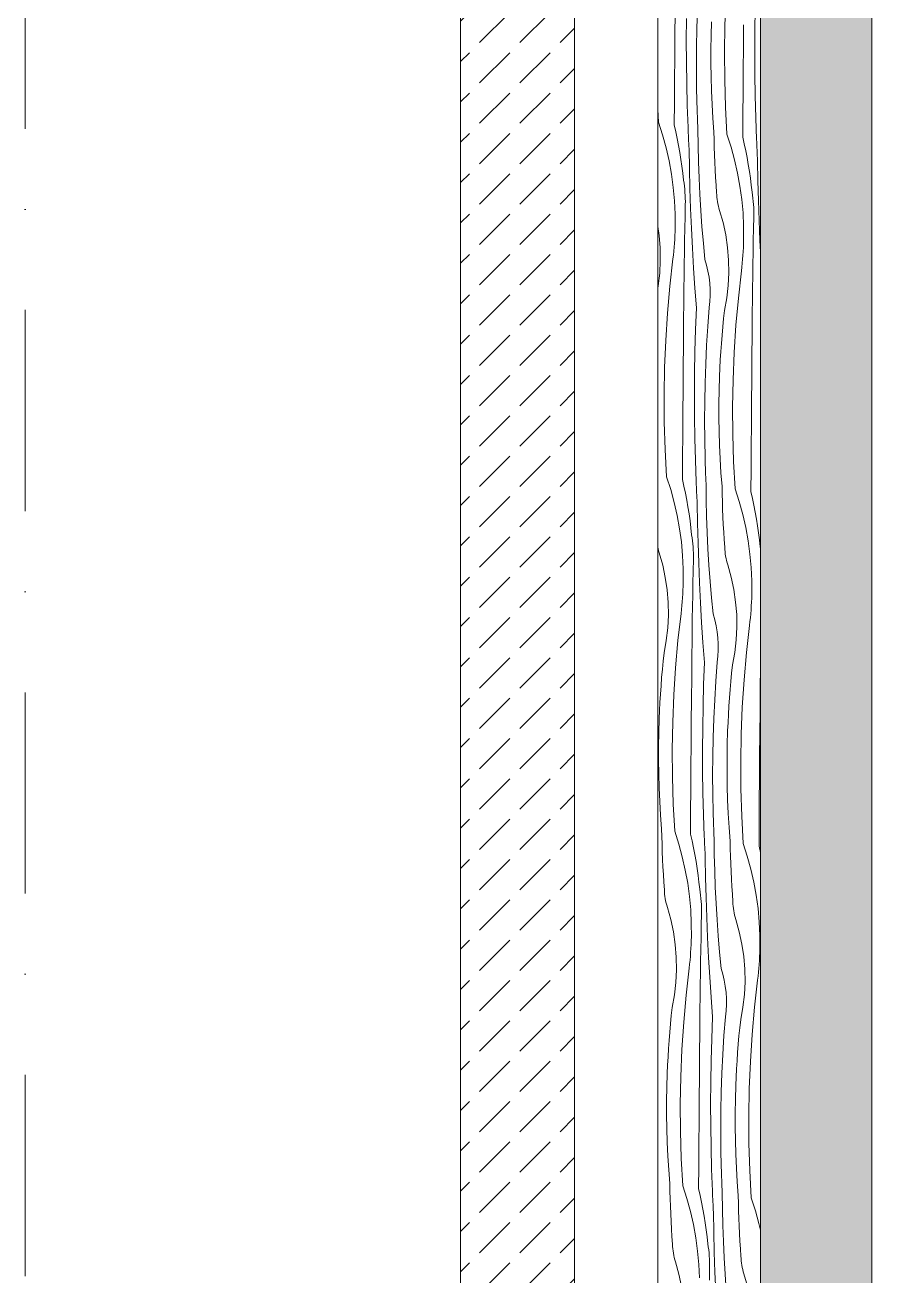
# Model space of a CAD drawing. Header units: millimetres. Extents: x -7826 to 55813, y 465 to 25965.
# Drawn here: x 20025 to 21510, y 12942 to 15135 of the extents above; entities that cross this region are included whole.
import ezdxf

# ---------------------------------------------------------------- set-up
doc = ezdxf.new("R2010")
doc.units = ezdxf.units.MM
doc.linetypes.add('Dot & Dashed', pattern=[670.277762, 352.777767, -176.388884, 0, -141.111112])
doc.layers.add('2D Drafting - General2', color=251, linetype='Continuous', lineweight=15)
doc.layers.add('2D Drafting - General81', color=251, linetype='Continuous', lineweight=20)

# ---------------------------------------------------------------- blocks, each defined once
blk = doc.blocks.new('*X26')
at = {"layer": '2D Drafting - General81', "linetype": 'Continuous'}
for p, q in [((-77563.5, 63387.4), (-77561.6, 63435.2)), ((-77651.2, 63369.9), (-77650.9, 63409.2)), ((-77631.3, 63360.9), (-77631.1, 63399)), ((-77612.6, 63381.8), (-77611.5, 63414.8)), ((-77511, 63377.8), (-77510.4, 63416)), ((-77613.3, 63348.7), (-77612.6, 63381.8)), ((-77588, 63369.2), (-77587.2, 63393.3)), ((-77564.3, 63339.6), (-77563.5, 63387.4)), ((-77531.2, 63348.7), (-77530.9, 63388.1)), ((-77511.2, 63339.7), (-77511, 63377.8)), ((-77651.5, 63330.6), (-77651.2, 63369.9)), ((-77631.1, 63322.7), (-77631.3, 63360.9)), ((-77588.3, 63345), (-77588, 63369.2)), ((-77613.5, 63315.7), (-77613.3, 63348.7)), ((-77588.3, 63320.9), (-77588.3, 63345)), ((-77564, 63291.8), (-77564.3, 63339.6)), ((-77531.5, 63309.4), (-77531.2, 63348.7)), ((-77511.1, 63301.5), (-77511.2, 63339.7)), ((-77651.8, 63291.2), (-77651.5, 63330.6)), ((-77630.6, 63284.5), (-77631.1, 63322.7)), ((-77613.3, 63282.7), (-77613.5, 63315.7)), ((-77588, 63296.7), (-77588.3, 63320.9)), ((-77652.1, 63251.9), (-77651.8, 63291.2)), ((-77587.2, 63272.6), (-77588, 63296.7)), ((-77562.6, 63244), (-77564, 63291.8)), ((-77531.7, 63270), (-77531.5, 63309.4)), ((-77510.5, 63263.4), (-77511.1, 63301.5)), ((-77629.6, 63246.4), (-77630.6, 63284.5)), ((-77612.6, 63249.6), (-77613.3, 63282.7)), ((-77586.2, 63248.5), (-77587.2, 63272.6)), ((-77532, 63230.7), (-77531.7, 63270)), ((-77652.3, 63212.5), (-77652.1, 63251.9)), ((-77628.2, 63208.3), (-77629.6, 63246.4)), ((-77612.4, 63244.1), (-77612.6, 63249.6)), ((-77584.7, 63224.4), (-77586.2, 63248.5)), ((-77509.5, 63225.2), (-77510.5, 63263.4)), ((-77680.1, 63217.4), (-77681.3, 63239.7)), ((-77612.2, 63238.5), (-77612.4, 63244.1)), ((-77612.1, 63233), (-77612.2, 63238.5)), ((-77611.9, 63227.4), (-77612.1, 63233)), ((-77611.6, 63221.9), (-77611.9, 63227.4)), ((-77582.9, 63200.3), (-77584.7, 63224.4)), ((-77560.1, 63196.3), (-77562.6, 63244)), ((-77532.3, 63191.4), (-77532, 63230.7)), ((-77508.1, 63187.1), (-77509.5, 63225.2)), ((-77680.1, 63217.4), (-77672.9, 63195)), ((-77652.3, 63212.5), (-77649.6, 63200.6)), ((-77649.6, 63200.6), (-77647.1, 63188.6)), ((-77628, 63203.6), (-77628.2, 63208.3)), ((-77627.8, 63198.9), (-77628, 63203.6)), ((-77611.4, 63216.3), (-77611.6, 63221.9)), ((-77611.2, 63210.8), (-77611.4, 63216.3)), ((-77610.9, 63205.2), (-77611.2, 63210.8)), ((-77610.6, 63176.6), (-77610.9, 63205.2)), ((-77672.9, 63195), (-77666.7, 63172.4)), ((-77647.1, 63188.6), (-77644.8, 63176.5)), ((-77627.6, 63194.2), (-77627.8, 63198.9)), ((-77627.4, 63189.6), (-77627.6, 63194.2)), ((-77627.2, 63184.9), (-77627.4, 63189.6)), ((-77626.9, 63180.2), (-77627.2, 63184.9)), ((-77626.7, 63175.6), (-77626.9, 63180.2)), ((-77582.6, 63187), (-77582.9, 63200.3)), ((-77582.3, 63173.7), (-77582.6, 63187)), ((-77560.1, 63196.3), (-77552.9, 63173.9)), ((-77532.3, 63191.4), (-77529.6, 63179.4)), ((-77529.6, 63179.4), (-77527, 63167.4)), ((-77507.9, 63182.4), (-77508.1, 63187.1)), ((-77507.7, 63177.8), (-77507.9, 63182.4)), ((-77666.7, 63172.4), (-77661.5, 63149.4)), ((-77644.8, 63176.5), (-77642.7, 63164.4)), ((-77642.7, 63164.4), (-77640.8, 63152.3)), ((-77626.5, 63170.9), (-77626.7, 63175.6)), ((-77625.9, 63136), (-77626.5, 63170.9)), ((-77609.9, 63148.1), (-77610.6, 63176.6)), ((-77581.8, 63160.3), (-77582.3, 63173.7)), ((-77581.3, 63147), (-77581.8, 63160.3)), ((-77552.9, 63173.9), (-77546.6, 63151.2)), ((-77527, 63167.4), (-77524.7, 63155.3)), ((-77507.5, 63173.1), (-77507.7, 63177.8)), ((-77507.3, 63168.4), (-77507.5, 63173.1)), ((-77507.1, 63163.7), (-77507.3, 63168.4)), ((-77506.9, 63159.1), (-77507.1, 63163.7)), ((-77506.6, 63154.4), (-77506.9, 63159.1)), ((-77661.5, 63149.4), (-77657.3, 63126.3)), ((-77640.8, 63152.3), (-77639, 63140.2)), ((-77639, 63140.2), (-77637.5, 63128)), ((-77625, 63101.1), (-77625.9, 63136)), ((-77608.9, 63119.5), (-77609.9, 63148.1)), ((-77580.6, 63133.7), (-77581.3, 63147)), ((-77546.6, 63151.2), (-77541.4, 63128.3)), ((-77524.7, 63155.3), (-77522.6, 63143.2)), ((-77522.6, 63143.2), (-77520.7, 63131.1)), ((-77506.4, 63149.7), (-77506.6, 63154.4)), ((-77505.8, 63114.8), (-77506.4, 63149.7)), ((-77657.3, 63126.3), (-77654.1, 63103)), ((-77637.5, 63128), (-77636.2, 63115.8)), ((-77635.3, 63110.5), (-77636.2, 63115.8)), ((-77607.5, 63091), (-77608.9, 63119.5)), ((-77579.9, 63120.4), (-77580.6, 63133.7)), ((-77579.1, 63107.1), (-77579.9, 63120.4)), ((-77541.4, 63128.3), (-77537.2, 63105.1)), ((-77520.7, 63131.1), (-77519, 63119)), ((-77519, 63119), (-77517.4, 63106.8)), ((-77504.9, 63079.9), (-77505.8, 63114.8)), ((-77654.1, 63103), (-77652, 63079.6)), ((-77634.6, 63105.1), (-77635.3, 63110.5)), ((-77634.1, 63099.8), (-77634.6, 63105.1)), ((-77633.6, 63094.4), (-77634.1, 63099.8)), ((-77633.3, 63089), (-77633.6, 63094.4)), ((-77623.8, 63066.2), (-77625, 63101.1)), ((-77605.8, 63062.4), (-77607.5, 63091)), ((-77578.1, 63093.8), (-77579.1, 63107.1)), ((-77578, 63089.9), (-77578.1, 63093.8)), ((-77537.2, 63105.1), (-77534, 63081.8)), ((-77517.4, 63106.8), (-77516.1, 63094.6)), ((-77515.3, 63089.3), (-77516.1, 63094.6)), ((-77652, 63079.6), (-77650.9, 63056.1)), ((-77633.5, 63052), (-77633.1, 63072.9)), ((-77633.1, 63083.7), (-77633.3, 63089)), ((-77633, 63078.3), (-77633.1, 63083.7)), ((-77633.1, 63072.9), (-77633, 63078.3)), ((-77577.6, 63086), (-77578, 63089.9)), ((-77577.2, 63082), (-77577.6, 63086)), ((-77576.6, 63078.1), (-77577.2, 63082)), ((-77575.9, 63074.3), (-77576.6, 63078.1)), ((-77575, 63070.4), (-77575.9, 63074.3)), ((-77574, 63066.6), (-77575, 63070.4)), ((-77534, 63081.8), (-77531.9, 63058.4)), ((-77514.6, 63084), (-77515.3, 63089.3)), ((-77514, 63078.6), (-77514.6, 63084)), ((-77513.6, 63073.2), (-77514, 63078.6)), ((-77513.2, 63067.9), (-77513.6, 63073.2)), ((-77503.8, 63045), (-77504.9, 63079.9)), ((-77650.9, 63056.1), (-77650.8, 63032.5)), ((-77633.9, 63031.1), (-77633.5, 63052)), ((-77622.4, 63031.3), (-77623.8, 63066.2)), ((-77603.8, 63033.9), (-77605.8, 63062.4)), ((-77572.9, 63062.8), (-77574, 63066.6)), ((-77566.8, 63041.5), (-77572.9, 63062.8)), ((-77531.9, 63058.4), (-77530.8, 63034.9)), ((-77513.5, 63030.8), (-77513, 63051.7)), ((-77513, 63062.5), (-77513.2, 63067.9)), ((-77513, 63057.1), (-77513, 63062.5)), ((-77513, 63051.7), (-77513, 63057.1)), ((-77679.1, 63019), (-77681.3, 63034.5)), ((-77651.3, 63018.8), (-77651, 63025.7)), ((-77651, 63025.7), (-77650.8, 63032.5)), ((-77634.3, 63010.2), (-77633.9, 63031.1)), ((-77620.7, 62996.4), (-77622.4, 63031.3)), ((-77601.4, 63005.4), (-77603.8, 63033.9)), ((-77562.2, 63019.8), (-77566.8, 63041.5)), ((-77530.8, 63034.9), (-77530.8, 63011.4)), ((-77513.9, 63010), (-77513.5, 63030.8)), ((-77502.3, 63010.1), (-77503.8, 63045)), ((-77677.3, 62996.9), (-77679.1, 63019)), ((-77652.6, 62998.2), (-77652.1, 63005.1)), ((-77652.1, 63005.1), (-77651.7, 63012)), ((-77651.7, 63012), (-77651.3, 63018.8)), ((-77634.7, 62989.3), (-77634.3, 63010.2)), ((-77598.7, 62977), (-77601.4, 63005.4)), ((-77559, 62997.8), (-77562.2, 63019.8)), ((-77531.2, 62997.6), (-77531, 63004.5)), ((-77531, 63004.5), (-77530.8, 63011.4)), ((-77514.2, 62989.1), (-77513.9, 63010)), ((-77501.3, 62990.1), (-77502.3, 63010.1)), ((-77676.9, 62974.7), (-77677.3, 62996.9)), ((-77654.8, 62977.7), (-77654, 62984.6)), ((-77654, 62984.6), (-77653.3, 62991.4)), ((-77653.3, 62991.4), (-77652.6, 62998.2)), ((-77635, 62968.5), (-77634.7, 62989.3)), ((-77618.6, 62961.6), (-77620.7, 62996.4)), ((-77557.2, 62975.7), (-77559, 62997.8)), ((-77532.6, 62977.1), (-77532, 62983.9)), ((-77532, 62983.9), (-77531.6, 62990.8)), ((-77531.6, 62990.8), (-77531.2, 62997.6)), ((-77514.6, 62968.2), (-77514.2, 62989.1)), ((-77678, 62952.6), (-77676.9, 62974.7)), ((-77660.1, 62930.2), (-77654.8, 62977.7)), ((-77635.2, 62947.6), (-77635, 62968.5)), ((-77616.3, 62926.7), (-77618.6, 62961.6)), ((-77595.7, 62966.7), (-77598.7, 62977)), ((-77593.3, 62956.3), (-77595.7, 62966.7)), ((-77556.9, 62953.5), (-77557.2, 62975.7)), ((-77534.7, 62956.6), (-77533.9, 62963.4)), ((-77533.9, 62963.4), (-77533.2, 62970.2)), ((-77533.2, 62970.2), (-77532.6, 62977.1)), ((-77514.9, 62947.3), (-77514.6, 62968.2)), ((-77680.6, 62930.5), (-77678, 62952.6)), ((-77635.5, 62926.7), (-77635.2, 62947.6)), ((-77591.4, 62945.7), (-77593.3, 62956.3)), ((-77590.2, 62935.1), (-77591.4, 62945.7)), ((-77558, 62931.4), (-77556.9, 62953.5)), ((-77540, 62909.1), (-77534.7, 62956.6)), ((-77515.2, 62926.4), (-77514.9, 62947.3)), ((-77681.3, 62926.3), (-77680.6, 62930.5)), ((-77664.3, 62882.6), (-77660.1, 62930.2)), ((-77635.7, 62905.8), (-77635.5, 62926.7)), ((-77613.7, 62891.9), (-77616.3, 62926.7)), ((-77589.5, 62924.3), (-77590.2, 62935.1)), ((-77589.5, 62913.6), (-77589.5, 62924.3)), ((-77560.5, 62909.4), (-77558, 62931.4)), ((-77515.4, 62905.5), (-77515.2, 62926.4)), ((-77636, 62866.4), (-77635.7, 62905.8)), ((-77591.2, 62892.3), (-77590.1, 62902.9)), ((-77590.1, 62902.9), (-77589.5, 62913.6)), ((-77564.5, 62887.5), (-77560.5, 62909.4)), ((-77544.3, 62861.4), (-77540, 62909.1)), ((-77515.6, 62884.6), (-77515.4, 62905.5)), ((-77667.4, 62834.9), (-77664.3, 62882.6)), ((-77615.2, 62853.8), (-77613.7, 62891.9)), ((-77593.7, 62859.3), (-77591.2, 62892.3)), ((-77567.4, 62858.7), (-77566, 62873.1)), ((-77566, 62873.1), (-77564.5, 62887.5)), ((-77516, 62845.3), (-77515.6, 62884.6)), ((-77636.4, 62827.1), (-77636, 62866.4)), ((-77616.2, 62815.7), (-77615.2, 62853.8)), ((-77595.7, 62826.3), (-77593.7, 62859.3)), ((-77568.6, 62844.2), (-77567.4, 62858.7)), ((-77547.3, 62813.7), (-77544.3, 62861.4)), ((-77669.4, 62787.1), (-77667.4, 62834.9)), ((-77570.8, 62815.3), (-77569.8, 62829.7)), ((-77569.8, 62829.7), (-77568.6, 62844.2)), ((-77516.3, 62805.9), (-77516, 62845.3)), ((-77636.7, 62787.7), (-77636.4, 62827.1)), ((-77616.9, 62777.5), (-77616.2, 62815.7)), ((-77597.3, 62793.3), (-77595.7, 62826.3)), ((-77571.7, 62800.8), (-77570.8, 62815.3)), ((-77549.3, 62765.9), (-77547.3, 62813.7)), ((-77516.6, 62766.6), (-77516.3, 62805.9)), ((-77670.2, 62739.3), (-77669.4, 62787.1)), ((-77637, 62748.4), (-77636.7, 62787.7)), ((-77598.4, 62760.3), (-77597.3, 62793.3)), ((-77573, 62771.8), (-77572.4, 62786.3)), ((-77572.4, 62786.3), (-77571.7, 62800.8)), ((-77617.1, 62739.3), (-77616.9, 62777.5)), ((-77573.7, 62747.7), (-77573, 62771.8)), ((-77550.1, 62718.1), (-77549.3, 62765.9)), ((-77517, 62727.2), (-77516.6, 62766.6)), ((-77637.3, 62709.1), (-77637, 62748.4)), ((-77599.1, 62727.2), (-77598.4, 62760.3)), ((-77574.1, 62723.5), (-77573.7, 62747.7)), ((-77669.9, 62691.5), (-77670.2, 62739.3)), ((-77616.9, 62701.2), (-77617.1, 62739.3)), ((-77599.3, 62694.2), (-77599.1, 62727.2)), ((-77574.1, 62699.4), (-77574.1, 62723.5)), ((-77549.8, 62670.3), (-77550.1, 62718.1)), ((-77517.3, 62687.9), (-77517, 62727.2)), ((-77637.6, 62669.7), (-77637.3, 62709.1)), ((-77616.3, 62663), (-77616.9, 62701.2)), ((-77573.8, 62675.2), (-77574.1, 62699.4)), ((-77668.5, 62643.7), (-77669.9, 62691.5)), ((-77599, 62661.1), (-77599.3, 62694.2)), ((-77573, 62651.1), (-77573.8, 62675.2)), ((-77517.5, 62648.5), (-77517.3, 62687.9)), ((-77637.9, 62630.4), (-77637.6, 62669.7)), ((-77615.4, 62624.9), (-77616.3, 62663)), ((-77598.4, 62628.1), (-77599, 62661.1)), ((-77548.4, 62622.5), (-77549.8, 62670.3)), ((-77665.9, 62595.9), (-77668.5, 62643.7)), ((-77638.1, 62591), (-77637.9, 62630.4)), ((-77572, 62627), (-77573, 62651.1)), ((-77517.8, 62609.2), (-77517.5, 62648.5)), ((-77614, 62586.8), (-77615.4, 62624.9)), ((-77598.2, 62622.6), (-77598.4, 62628.1)), ((-77598, 62617), (-77598.2, 62622.6)), ((-77597.8, 62611.5), (-77598, 62617)), ((-77597.6, 62605.9), (-77597.8, 62611.5)), ((-77570.5, 62602.9), (-77572, 62627)), ((-77545.9, 62574.7), (-77548.4, 62622.5)), ((-77518.1, 62569.8), (-77517.8, 62609.2)), ((-77665.9, 62595.9), (-77658.7, 62573.5)), ((-77638.1, 62591), (-77635.4, 62579.1)), ((-77613.8, 62582.1), (-77614, 62586.8)), ((-77597.4, 62600.4), (-77597.6, 62605.9)), ((-77597.2, 62594.8), (-77597.4, 62600.4)), ((-77597, 62589.3), (-77597.2, 62594.8)), ((-77596.7, 62583.7), (-77597, 62589.3)), ((-77568.7, 62578.8), (-77570.5, 62602.9)), ((-77658.7, 62573.5), (-77652.5, 62550.9)), ((-77635.4, 62579.1), (-77632.9, 62567)), ((-77632.9, 62567), (-77630.6, 62555)), ((-77613.6, 62577.4), (-77613.8, 62582.1)), ((-77613.4, 62572.7), (-77613.6, 62577.4)), ((-77613.2, 62568.1), (-77613.4, 62572.7)), ((-77612.9, 62563.4), (-77613.2, 62568.1)), ((-77596.4, 62555.1), (-77596.7, 62583.7)), ((-77568.4, 62565.5), (-77568.7, 62578.8)), ((-77568.1, 62552.1), (-77568.4, 62565.5)), ((-77545.9, 62574.7), (-77538.6, 62552.4)), ((-77518.1, 62569.8), (-77515.4, 62557.9)), ((-77652.5, 62550.9), (-77647.3, 62527.9)), ((-77630.6, 62555), (-77628.5, 62542.9)), ((-77628.5, 62542.9), (-77626.5, 62530.8)), ((-77612.7, 62558.7), (-77612.9, 62563.4)), ((-77612.5, 62554), (-77612.7, 62558.7)), ((-77612.2, 62549.4), (-77612.5, 62554)), ((-77611.7, 62514.5), (-77612.2, 62549.4)), ((-77595.7, 62526.6), (-77596.4, 62555.1)), ((-77567.6, 62538.8), (-77568.1, 62552.1)), ((-77538.6, 62552.4), (-77532.4, 62529.7)), ((-77515.4, 62557.9), (-77512.8, 62545.9)), ((-77512.8, 62545.9), (-77510.5, 62533.8)), ((-77647.3, 62527.9), (-77643.1, 62504.8)), ((-77626.5, 62530.8), (-77624.8, 62518.6)), ((-77594.7, 62498), (-77595.7, 62526.6)), ((-77567.1, 62525.5), (-77567.6, 62538.8)), ((-77566.4, 62512.2), (-77567.1, 62525.5)), ((-77532.4, 62529.7), (-77527.2, 62506.8)), ((-77510.5, 62533.8), (-77508.4, 62521.7)), ((-77508.4, 62521.7), (-77506.5, 62509.6)), ((-77643.1, 62504.8), (-77639.9, 62481.5)), ((-77624.8, 62518.6), (-77623.3, 62506.5)), ((-77623.3, 62506.5), (-77622, 62494.3)), ((-77610.8, 62479.6), (-77611.7, 62514.5)), ((-77565.7, 62498.9), (-77566.4, 62512.2)), ((-77564.8, 62485.6), (-77565.7, 62498.9)), ((-77527.2, 62506.8), (-77523, 62483.6)), ((-77506.5, 62509.6), (-77504.7, 62497.5)), ((-77639.9, 62481.5), (-77637.8, 62458.1)), ((-77621.1, 62489), (-77622, 62494.3)), ((-77620.4, 62483.6), (-77621.1, 62489)), ((-77619.9, 62478.3), (-77620.4, 62483.6)), ((-77619.4, 62472.9), (-77619.9, 62478.3)), ((-77609.6, 62444.7), (-77610.8, 62479.6)), ((-77593.3, 62469.5), (-77594.7, 62498)), ((-77563.9, 62472.3), (-77564.8, 62485.6)), ((-77523, 62483.6), (-77519.8, 62460.3)), ((-77504.7, 62497.5), (-77503.2, 62485.3)), ((-77503.2, 62485.3), (-77501.9, 62473.1)), ((-77680.9, 62470.1), (-77681.3, 62472.1)), ((-77679.9, 62466.2), (-77680.9, 62470.1)), ((-77678.7, 62462.5), (-77679.9, 62466.2)), ((-77672.7, 62441.1), (-77678.7, 62462.5)), ((-77637.8, 62458.1), (-77636.7, 62434.6)), ((-77619.1, 62467.5), (-77619.4, 62472.9)), ((-77618.9, 62462.2), (-77619.1, 62467.5)), ((-77618.8, 62456.8), (-77618.9, 62462.2)), ((-77618.9, 62451.4), (-77618.8, 62456.8)), ((-77591.6, 62440.9), (-77593.3, 62469.5)), ((-77563.7, 62468.4), (-77563.9, 62472.3)), ((-77563.4, 62464.5), (-77563.7, 62468.4)), ((-77563, 62460.5), (-77563.4, 62464.5)), ((-77562.4, 62456.6), (-77563, 62460.5)), ((-77561.7, 62452.7), (-77562.4, 62456.6)), ((-77519.8, 62460.3), (-77517.7, 62436.9)), ((-77501.3, 62469.5), (-77501.9, 62473.1)), ((-77668.1, 62419.4), (-77672.7, 62441.1)), ((-77636.7, 62434.6), (-77636.6, 62411)), ((-77619.3, 62430.5), (-77618.9, 62451.4)), ((-77608.2, 62409.8), (-77609.6, 62444.7)), ((-77589.6, 62412.4), (-77591.6, 62440.9)), ((-77560.8, 62448.9), (-77561.7, 62452.7)), ((-77559.8, 62445.1), (-77560.8, 62448.9)), ((-77558.7, 62441.3), (-77559.8, 62445.1)), ((-77552.6, 62419.9), (-77558.7, 62441.3)), ((-77517.7, 62436.9), (-77516.6, 62413.4)), ((-77664.8, 62397.5), (-77668.1, 62419.4)), ((-77636.8, 62404.2), (-77636.6, 62411)), ((-77619.7, 62409.6), (-77619.3, 62430.5)), ((-77587.2, 62383.9), (-77589.6, 62412.4)), ((-77548, 62398.3), (-77552.6, 62419.9)), ((-77516.6, 62413.4), (-77516.6, 62389.9)), ((-77663.1, 62375.4), (-77664.8, 62397.5)), ((-77637.9, 62383.6), (-77637.4, 62390.4)), ((-77637.4, 62390.4), (-77637.1, 62397.3)), ((-77637.1, 62397.3), (-77636.8, 62404.2)), ((-77620.1, 62388.7), (-77619.7, 62409.6)), ((-77606.4, 62374.9), (-77608.2, 62409.8)), ((-77544.8, 62376.3), (-77548, 62398.3)), ((-77516.7, 62383), (-77516.6, 62389.9)), ((-77662.7, 62353.2), (-77663.1, 62375.4)), ((-77639.8, 62363.1), (-77639.1, 62369.9)), ((-77639.1, 62369.9), (-77638.4, 62376.7)), ((-77638.4, 62376.7), (-77637.9, 62383.6)), ((-77620.8, 62346.9), (-77620.4, 62367.8)), ((-77620.4, 62367.8), (-77620.1, 62388.7)), ((-77604.4, 62340.1), (-77606.4, 62374.9)), ((-77584.5, 62355.5), (-77587.2, 62383.9)), ((-77543, 62354.2), (-77544.8, 62376.3)), ((-77517.8, 62362.4), (-77517.4, 62369.3)), ((-77517.4, 62369.3), (-77517, 62376.1)), ((-77517, 62376.1), (-77516.7, 62383)), ((-77663.8, 62331), (-77662.7, 62353.2)), ((-77645.9, 62308.7), (-77640.6, 62356.2)), ((-77640.6, 62356.2), (-77639.8, 62363.1)), ((-77621, 62326), (-77620.8, 62346.9)), ((-77581.5, 62345.2), (-77584.5, 62355.5)), ((-77579, 62334.8), (-77581.5, 62345.2)), ((-77542.6, 62332), (-77543, 62354.2)), ((-77519.7, 62341.9), (-77519, 62348.7)), ((-77519, 62348.7), (-77518.4, 62355.6)), ((-77518.4, 62355.6), (-77517.8, 62362.4)), ((-77666.4, 62309), (-77663.8, 62331)), ((-77621.3, 62305.2), (-77621, 62326)), ((-77602.1, 62305.2), (-77604.4, 62340.1)), ((-77577.2, 62324.2), (-77579, 62334.8)), ((-77575.9, 62313.5), (-77577.2, 62324.2)), ((-77543.7, 62309.9), (-77542.6, 62332)), ((-77525.8, 62287.5), (-77520.5, 62335.1)), ((-77520.5, 62335.1), (-77519.7, 62341.9)), ((-77670.3, 62287.2), (-77666.4, 62309)), ((-77650.1, 62261.1), (-77645.9, 62308.7)), ((-77621.5, 62284.3), (-77621.3, 62305.2)), ((-77599.5, 62270.4), (-77602.1, 62305.2)), ((-77575.3, 62302.8), (-77575.9, 62313.5)), ((-77575.3, 62292.1), (-77575.3, 62302.8)), ((-77546.3, 62287.8), (-77543.7, 62309.9)), ((-77671.8, 62272.8), (-77670.3, 62287.2)), ((-77621.8, 62244.9), (-77621.5, 62284.3)), ((-77577, 62270.7), (-77575.8, 62281.4)), ((-77575.8, 62281.4), (-77575.3, 62292.1)), ((-77550.2, 62266), (-77546.3, 62287.8)), ((-77530, 62239.9), (-77525.8, 62287.5)), ((-77674.5, 62243.9), (-77673.2, 62258.3)), ((-77673.2, 62258.3), (-77671.8, 62272.8)), ((-77653.2, 62213.4), (-77650.1, 62261.1)), ((-77601, 62232.3), (-77599.5, 62270.4)), ((-77579.5, 62237.8), (-77577, 62270.7)), ((-77551.8, 62251.6), (-77550.2, 62266)), ((-77501.8, 62223.7), (-77501.4, 62263.1)), ((-77501.4, 62263.1), (-77501.3, 62271.4)), ((-77675.6, 62229.4), (-77674.5, 62243.9)), ((-77622.2, 62205.6), (-77621.8, 62244.9)), ((-77581.5, 62204.8), (-77579.5, 62237.8)), ((-77554.4, 62222.7), (-77553.2, 62237.1)), ((-77553.2, 62237.1), (-77551.8, 62251.6)), ((-77533.1, 62192.2), (-77530, 62239.9)), ((-77677.5, 62200.4), (-77676.6, 62214.9)), ((-77676.6, 62214.9), (-77675.6, 62229.4)), ((-77602, 62194.1), (-77601, 62232.3)), ((-77555.6, 62208.2), (-77554.4, 62222.7)), ((-77502.1, 62184.4), (-77501.8, 62223.7)), ((-77678.3, 62186), (-77677.5, 62200.4)), ((-77655.2, 62165.6), (-77653.2, 62213.4)), ((-77622.5, 62166.2), (-77622.2, 62205.6)), ((-77602.6, 62156), (-77602, 62194.1)), ((-77583.1, 62171.8), (-77581.5, 62204.8)), ((-77557.5, 62179.3), (-77556.6, 62193.8)), ((-77556.6, 62193.8), (-77555.6, 62208.2)), ((-77535.1, 62144.4), (-77533.1, 62192.2)), ((-77679.6, 62147.3), (-77678.9, 62171.5)), ((-77678.9, 62171.5), (-77678.3, 62186)), ((-77584.2, 62138.8), (-77583.1, 62171.8)), ((-77558.2, 62164.8), (-77557.5, 62179.3)), ((-77502.4, 62145.1), (-77502.1, 62184.4)), ((-77656, 62117.8), (-77655.2, 62165.6)), ((-77622.8, 62126.9), (-77622.5, 62166.2)), ((-77602.9, 62117.8), (-77602.6, 62156)), ((-77559.5, 62126.2), (-77558.8, 62150.3)), ((-77558.8, 62150.3), (-77558.2, 62164.8)), ((-77680, 62123.2), (-77679.6, 62147.3)), ((-77623.1, 62087.5), (-77622.8, 62126.9)), ((-77584.8, 62105.7), (-77584.2, 62138.8)), ((-77559.9, 62102), (-77559.5, 62126.2)), ((-77535.9, 62096.6), (-77535.1, 62144.4)), ((-77502.7, 62105.7), (-77502.4, 62145.1)), ((-77680, 62099), (-77680, 62123.2)), ((-77655.7, 62070), (-77656, 62117.8)), ((-77602.7, 62079.7), (-77602.9, 62117.8)), ((-77585.1, 62072.7), (-77584.8, 62105.7)), ((-77503, 62066.4), (-77502.7, 62105.7)), ((-77679.6, 62074.9), (-77680, 62099)), ((-77623.4, 62048.2), (-77623.1, 62087.5)), ((-77559.9, 62077.9), (-77559.9, 62102)), ((-77535.6, 62048.8), (-77535.9, 62096.6)), ((-77678.9, 62050.7), (-77679.6, 62074.9)), ((-77654.3, 62022.2), (-77655.7, 62070)), ((-77602.1, 62041.5), (-77602.7, 62079.7)), ((-77584.8, 62039.6), (-77585.1, 62072.7)), ((-77559.5, 62053.7), (-77559.9, 62077.9)), ((-77503.3, 62027), (-77503, 62066.4)), ((-77677.8, 62026.6), (-77678.9, 62050.7)), ((-77623.7, 62008.9), (-77623.4, 62048.2)), ((-77601.2, 62003.4), (-77602.1, 62041.5)), ((-77584.1, 62006.6), (-77584.8, 62039.6)), ((-77558.8, 62029.6), (-77559.5, 62053.7)), ((-77534.2, 62001), (-77535.6, 62048.8)), ((-77676.4, 62002.5), (-77677.8, 62026.6)), ((-77651.7, 61974.4), (-77654.3, 62022.2)), ((-77557.7, 62005.4), (-77558.8, 62029.6)), ((-77503.6, 61987.7), (-77503.3, 62027)), ((-77674.5, 61978.4), (-77676.4, 62002.5)), ((-77623.9, 61969.5), (-77623.7, 62008.9)), ((-77599.8, 61965.3), (-77601.2, 62003.4)), ((-77584, 62001), (-77584.1, 62006.6)), ((-77583.8, 61995.5), (-77584, 62001)), ((-77583.6, 61989.9), (-77583.8, 61995.5)), ((-77556.3, 61981.3), (-77557.7, 62005.4)), ((-77531.7, 61953.2), (-77534.2, 62001)), ((-77674.3, 61965.1), (-77674.5, 61978.4)), ((-77651.7, 61974.4), (-77644.5, 61952)), ((-77583.4, 61984.4), (-77583.6, 61989.9)), ((-77583.2, 61978.8), (-77583.4, 61984.4)), ((-77583, 61973.3), (-77583.2, 61978.8)), ((-77582.8, 61967.8), (-77583, 61973.3)), ((-77554.5, 61957.3), (-77556.3, 61981.3)), ((-77503.8, 61948.3), (-77503.6, 61987.7)), ((-77673.9, 61951.8), (-77674.3, 61965.1)), ((-77673.5, 61938.5), (-77673.9, 61951.8)), ((-77644.5, 61952), (-77638.3, 61929.3)), ((-77623.9, 61969.5), (-77621.2, 61957.5)), ((-77621.2, 61957.5), (-77618.7, 61945.5)), ((-77599.6, 61960.6), (-77599.8, 61965.3)), ((-77599.4, 61955.9), (-77599.6, 61960.6)), ((-77599.2, 61951.2), (-77599.4, 61955.9)), ((-77598.9, 61946.6), (-77599.2, 61951.2)), ((-77582.5, 61962.2), (-77582.8, 61967.8)), ((-77582.2, 61933.6), (-77582.5, 61962.2)), ((-77554.2, 61943.9), (-77554.5, 61957.3)), ((-77531.7, 61953.2), (-77524.4, 61930.9)), ((-77672.9, 61925.2), (-77673.5, 61938.5)), ((-77638.3, 61929.3), (-77633.1, 61906.4)), ((-77618.7, 61945.5), (-77616.4, 61933.5)), ((-77616.4, 61933.5), (-77614.3, 61921.4)), ((-77598.7, 61941.9), (-77598.9, 61946.6)), ((-77598.5, 61937.2), (-77598.7, 61941.9)), ((-77598.3, 61932.5), (-77598.5, 61937.2)), ((-77598, 61927.9), (-77598.3, 61932.5)), ((-77581.5, 61905.1), (-77582.2, 61933.6)), ((-77553.9, 61930.6), (-77554.2, 61943.9)), ((-77553.4, 61917.3), (-77553.9, 61930.6)), ((-77524.4, 61930.9), (-77518.2, 61908.2)), ((-77503.8, 61948.3), (-77501.3, 61937.2)), ((-77672.3, 61911.9), (-77672.9, 61925.2)), ((-77671.5, 61898.6), (-77672.3, 61911.9)), ((-77614.3, 61921.4), (-77612.3, 61909.3)), ((-77612.3, 61909.3), (-77610.6, 61897.1)), ((-77597.4, 61893), (-77598, 61927.9)), ((-77552.8, 61904), (-77553.4, 61917.3)), ((-77518.2, 61908.2), (-77513, 61885.2)), ((-77670.7, 61885.3), (-77671.5, 61898.6)), ((-77669.8, 61872), (-77670.7, 61885.3)), ((-77633.1, 61906.4), (-77628.9, 61883.3)), ((-77610.6, 61897.1), (-77609.1, 61885)), ((-77609.1, 61885), (-77607.7, 61872.8)), ((-77596.6, 61858.1), (-77597.4, 61893)), ((-77580.5, 61876.5), (-77581.5, 61905.1)), ((-77552.2, 61890.7), (-77552.8, 61904)), ((-77551.5, 61877.4), (-77552.2, 61890.7)), ((-77513, 61885.2), (-77508.8, 61862.1)), ((-77669.6, 61868.1), (-77669.8, 61872)), ((-77669.3, 61864.1), (-77669.6, 61868.1)), ((-77668.8, 61860.2), (-77669.3, 61864.1)), ((-77628.9, 61883.3), (-77625.7, 61860)), ((-77606.9, 61867.4), (-77607.7, 61872.8)), ((-77606.2, 61862.1), (-77606.9, 61867.4)), ((-77579.1, 61847.9), (-77580.5, 61876.5)), ((-77550.6, 61864.1), (-77551.5, 61877.4)), ((-77549.7, 61850.8), (-77550.6, 61864.1)), ((-77668.2, 61856.3), (-77668.8, 61860.2)), ((-77667.5, 61852.4), (-77668.2, 61856.3)), ((-77666.7, 61848.6), (-77667.5, 61852.4)), ((-77665.7, 61844.7), (-77666.7, 61848.6)), ((-77664.5, 61841), (-77665.7, 61844.7)), ((-77658.5, 61819.6), (-77664.5, 61841)), ((-77625.7, 61860), (-77623.6, 61836.5)), ((-77605.6, 61856.8), (-77606.2, 61862.1)), ((-77605.2, 61851.4), (-77605.6, 61856.8)), ((-77604.9, 61846), (-77605.2, 61851.4)), ((-77604.7, 61840.6), (-77604.9, 61846)), ((-77595.4, 61823.2), (-77596.6, 61858.1)), ((-77577.4, 61819.4), (-77579.1, 61847.9)), ((-77549.5, 61846.9), (-77549.7, 61850.8)), ((-77549.2, 61842.9), (-77549.5, 61846.9)), ((-77548.8, 61839), (-77549.2, 61842.9)), ((-77508.8, 61862.1), (-77505.6, 61838.8)), ((-77653.8, 61797.9), (-77658.5, 61819.6)), ((-77623.6, 61836.5), (-77622.5, 61813)), ((-77605.1, 61809), (-77604.7, 61829.9)), ((-77604.6, 61835.3), (-77604.7, 61840.6)), ((-77604.7, 61829.9), (-77604.6, 61835.3)), ((-77594, 61788.3), (-77595.4, 61823.2)), ((-77575.4, 61790.9), (-77577.4, 61819.4)), ((-77548.2, 61835.1), (-77548.8, 61839)), ((-77547.4, 61831.2), (-77548.2, 61835.1)), ((-77546.6, 61827.4), (-77547.4, 61831.2)), ((-77545.6, 61823.6), (-77546.6, 61827.4)), ((-77544.5, 61819.8), (-77545.6, 61823.6)), ((-77538.4, 61798.4), (-77544.5, 61819.8)), ((-77505.6, 61838.8), (-77503.5, 61815.4)), ((-77650.6, 61776), (-77653.8, 61797.9)), ((-77622.5, 61813), (-77622.4, 61789.5)), ((-77605.5, 61788.1), (-77605.1, 61809)), ((-77533.8, 61776.7), (-77538.4, 61798.4)), ((-77503.5, 61815.4), (-77502.4, 61791.9)), ((-77648.8, 61753.9), (-77650.6, 61776)), ((-77623.2, 61768.9), (-77622.9, 61775.8)), ((-77622.9, 61775.8), (-77622.6, 61782.7)), ((-77622.6, 61782.7), (-77622.4, 61789.5)), ((-77605.9, 61767.2), (-77605.5, 61788.1)), ((-77592.2, 61753.4), (-77594, 61788.3)), ((-77573, 61762.4), (-77575.4, 61790.9)), ((-77530.6, 61754.8), (-77533.8, 61776.7)), ((-77502.4, 61791.9), (-77502.4, 61768.4)), ((-77648.5, 61731.7), (-77648.8, 61753.9)), ((-77624.8, 61748.4), (-77624.2, 61755.2)), ((-77624.2, 61755.2), (-77623.7, 61762.1)), ((-77623.7, 61762.1), (-77623.2, 61768.9)), ((-77606.2, 61746.3), (-77605.9, 61767.2)), ((-77590.2, 61718.6), (-77592.2, 61753.4)), ((-77570.3, 61734), (-77573, 61762.4)), ((-77528.8, 61732.7), (-77530.6, 61754.8)), ((-77503.2, 61747.8), (-77502.8, 61754.6)), ((-77502.8, 61754.6), (-77502.5, 61761.5)), ((-77502.5, 61761.5), (-77502.4, 61768.4)), ((-77649.6, 61709.5), (-77648.5, 61731.7)), ((-77631.7, 61687.2), (-77626.4, 61734.7)), ((-77626.4, 61734.7), (-77625.6, 61741.5)), ((-77625.6, 61741.5), (-77624.8, 61748.4)), ((-77606.5, 61725.4), (-77606.2, 61746.3)), ((-77567.3, 61723.7), (-77570.3, 61734)), ((-77528.4, 61710.5), (-77528.8, 61732.7)), ((-77504.8, 61727.2), (-77504.1, 61734.1)), ((-77504.1, 61734.1), (-77503.6, 61740.9)), ((-77503.6, 61740.9), (-77503.2, 61747.8)), ((-77652.1, 61687.5), (-77649.6, 61709.5)), ((-77606.8, 61704.5), (-77606.5, 61725.4)), ((-77587.9, 61683.7), (-77590.2, 61718.6)), ((-77564.8, 61713.2), (-77567.3, 61723.7)), ((-77563, 61702.7), (-77564.8, 61713.2)), ((-77529.5, 61688.4), (-77528.4, 61710.5)), ((-77511.6, 61666), (-77506.3, 61713.6)), ((-77506.3, 61713.6), (-77505.5, 61720.4)), ((-77505.5, 61720.4), (-77504.8, 61727.2)), ((-77681.2, 61702.5), (-77681.3, 61705.5)), ((-77681.3, 61687.9), (-77681.1, 61691.8)), ((-77681.1, 61691.8), (-77681.2, 61702.5)), ((-77656.1, 61665.7), (-77652.1, 61687.5)), ((-77635.9, 61639.6), (-77631.7, 61687.2)), ((-77607.1, 61683.6), (-77606.8, 61704.5)), ((-77561.7, 61692), (-77563, 61702.7)), ((-77561.1, 61681.3), (-77561.7, 61692)), ((-77532.1, 61666.3), (-77529.5, 61688.4)), ((-77657.6, 61651.3), (-77656.1, 61665.7)), ((-77607.3, 61662.8), (-77607.1, 61683.6)), ((-77585.3, 61648.9), (-77587.9, 61683.7)), ((-77561.6, 61659.9), (-77561.1, 61670.6)), ((-77561.1, 61670.6), (-77561.1, 61681.3)), ((-77536, 61644.5), (-77532.1, 61666.3)), ((-77515.8, 61618.4), (-77511.6, 61666)), ((-77659, 61636.8), (-77657.6, 61651.3)), ((-77607.6, 61623.4), (-77607.3, 61662.8)), ((-77586.8, 61610.8), (-77585.3, 61648.9)), ((-77565.3, 61616.3), (-77562.8, 61649.2)), ((-77562.8, 61649.2), (-77561.6, 61659.9)), ((-77537.6, 61630.1), (-77536, 61644.5)), ((-77661.4, 61607.9), (-77660.3, 61622.4)), ((-77660.3, 61622.4), (-77659, 61636.8)), ((-77639, 61591.9), (-77635.9, 61639.6)), ((-77608, 61584.1), (-77607.6, 61623.4)), ((-77539, 61615.6), (-77537.6, 61630.1)), ((-77662.4, 61593.4), (-77661.4, 61607.9)), ((-77587.8, 61572.6), (-77586.8, 61610.8)), ((-77567.3, 61583.3), (-77565.3, 61616.3)), ((-77541.4, 61586.7), (-77540.2, 61601.2)), ((-77540.2, 61601.2), (-77539, 61615.6)), ((-77518.9, 61570.7), (-77515.8, 61618.4)), ((-77664.1, 61564.4), (-77663.3, 61578.9)), ((-77663.3, 61578.9), (-77662.4, 61593.4)), ((-77640.9, 61544.1), (-77639, 61591.9)), ((-77608.3, 61544.7), (-77608, 61584.1)), ((-77568.9, 61550.3), (-77567.3, 61583.3)), ((-77542.4, 61572.2), (-77541.4, 61586.7)), ((-77664.7, 61549.9), (-77664.1, 61564.4)), ((-77588.4, 61534.5), (-77587.8, 61572.6)), ((-77544, 61543.3), (-77543.2, 61557.8)), ((-77543.2, 61557.8), (-77542.4, 61572.2)), ((-77520.9, 61522.9), (-77518.9, 61570.7)), ((-77665.4, 61525.8), (-77664.7, 61549.9)), ((-77641.8, 61496.3), (-77640.9, 61544.1)), ((-77608.6, 61505.4), (-77608.3, 61544.7)), ((-77588.7, 61496.3), (-77588.4, 61534.5)), ((-77570, 61517.3), (-77568.9, 61550.3)), ((-77544.6, 61528.8), (-77544, 61543.3)), ((-77665.8, 61501.7), (-77665.4, 61525.8)), ((-77570.6, 61484.2), (-77570, 61517.3)), ((-77545.3, 61504.6), (-77544.6, 61528.8)), ((-77521.7, 61475.1), (-77520.9, 61522.9)), ((-77665.8, 61477.5), (-77665.8, 61501.7)), ((-77641.5, 61448.4), (-77641.8, 61496.3)), ((-77608.9, 61466), (-77608.6, 61505.4)), ((-77588.5, 61458.2), (-77588.7, 61496.3)), ((-77545.7, 61480.5), (-77545.3, 61504.6)), ((-77665.4, 61453.4), (-77665.8, 61477.5)), ((-77570.9, 61451.2), (-77570.6, 61484.2)), ((-77545.7, 61456.3), (-77545.7, 61480.5)), ((-77521.4, 61427.3), (-77521.7, 61475.1)), ((-77664.7, 61429.2), (-77665.4, 61453.4)), ((-77640.1, 61400.7), (-77641.5, 61448.4)), ((-77609.2, 61426.7), (-77608.9, 61466)), ((-77587.9, 61420), (-77588.5, 61458.2)), ((-77570.6, 61418.1), (-77570.9, 61451.2)), ((-77545.3, 61432.2), (-77545.7, 61456.3)), ((-77663.6, 61405.1), (-77664.7, 61429.2)), ((-77609.4, 61387.3), (-77609.2, 61426.7)), ((-77544.6, 61408.1), (-77545.3, 61432.2)), ((-77520, 61379.5), (-77521.4, 61427.3)), ((-77662.1, 61381), (-77663.6, 61405.1)), ((-77586.9, 61381.9), (-77587.9, 61420)), ((-77569.9, 61385.1), (-77570.6, 61418.1)), ((-77543.5, 61383.9), (-77544.6, 61408.1)), ((-77660.3, 61356.9), (-77662.1, 61381)), ((-77637.5, 61352.9), (-77640.1, 61400.7)), ((-77609.7, 61348), (-77609.4, 61387.3)), ((-77585.6, 61343.7), (-77586.9, 61381.9)), ((-77569.8, 61379.5), (-77569.9, 61385.1)), ((-77542.1, 61359.8), (-77543.5, 61383.9)), ((-77569.6, 61374), (-77569.8, 61379.5)), ((-77569.4, 61368.4), (-77569.6, 61374)), ((-77569.2, 61362.9), (-77569.4, 61368.4)), ((-77569, 61357.3), (-77569.2, 61362.9)), ((-77540.3, 61335.8), (-77542.1, 61359.8)), ((-77517.4, 61331.7), (-77520, 61379.5)), ((-77660.1, 61343.6), (-77660.3, 61356.9)), ((-77659.7, 61330.3), (-77660.1, 61343.6)), ((-77637.5, 61352.9), (-77630.3, 61330.5)), ((-77609.7, 61348), (-77607, 61336)), ((-77585.4, 61339.1), (-77585.6, 61343.7)), ((-77585.2, 61334.4), (-77585.4, 61339.1)), ((-77568.8, 61351.8), (-77569, 61357.3)), ((-77568.6, 61346.2), (-77568.8, 61351.8)), ((-77568.3, 61340.7), (-77568.6, 61346.2)), ((-77568, 61312.1), (-77568.3, 61340.7)), ((-77659.3, 61317), (-77659.7, 61330.3)), ((-77658.7, 61303.7), (-77659.3, 61317)), ((-77630.3, 61330.5), (-77624.1, 61307.8)), ((-77607, 61336), (-77604.5, 61324)), ((-77604.5, 61324), (-77602.2, 61312)), ((-77585, 61329.7), (-77585.2, 61334.4)), ((-77584.7, 61325), (-77585, 61329.7)), ((-77584.5, 61320.4), (-77584.7, 61325)), ((-77584.3, 61315.7), (-77584.5, 61320.4)), ((-77584.1, 61311), (-77584.3, 61315.7)), ((-77540, 61322.4), (-77540.3, 61335.8)), ((-77539.6, 61309.1), (-77540, 61322.4)), ((-77517.4, 61331.7), (-77510.2, 61309.3)), ((-77658.1, 61290.4), (-77658.7, 61303.7)), ((-77624.1, 61307.8), (-77618.8, 61284.9)), ((-77602.2, 61312), (-77600, 61299.9)), ((-77600, 61299.9), (-77598.1, 61287.8)), ((-77583.8, 61306.4), (-77584.1, 61311)), ((-77583.2, 61271.4), (-77583.8, 61306.4)), ((-77567.3, 61283.5), (-77568, 61312.1)), ((-77539.2, 61295.8), (-77539.6, 61309.1)), ((-77538.6, 61282.5), (-77539.2, 61295.8)), ((-77510.2, 61309.3), (-77504, 61286.7)), ((-77657.3, 61277.1), (-77658.1, 61290.4)), ((-77656.5, 61263.8), (-77657.3, 61277.1)), ((-77618.8, 61284.9), (-77614.6, 61261.8)), ((-77598.1, 61287.8), (-77596.4, 61275.6)), ((-77596.4, 61275.6), (-77594.9, 61263.4)), ((-77582.4, 61236.5), (-77583.2, 61271.4)), ((-77566.3, 61255), (-77567.3, 61283.5)), ((-77538, 61269.2), (-77538.6, 61282.5)), ((-77504, 61286.7), (-77501.3, 61275)), ((-77655.6, 61250.5), (-77656.5, 61263.8)), ((-77655.4, 61246.5), (-77655.6, 61250.5)), ((-77614.6, 61261.8), (-77611.5, 61238.5)), ((-77594.9, 61263.4), (-77593.5, 61251.2)), ((-77592.7, 61245.9), (-77593.5, 61251.2)), ((-77564.9, 61226.4), (-77566.3, 61255)), ((-77537.3, 61255.9), (-77538, 61269.2)), ((-77536.4, 61242.6), (-77537.3, 61255.9)), ((-77655.1, 61242.6), (-77655.4, 61246.5)), ((-77654.6, 61238.7), (-77655.1, 61242.6)), ((-77654, 61234.8), (-77654.6, 61238.7)), ((-77653.3, 61230.9), (-77654, 61234.8)), ((-77652.4, 61227), (-77653.3, 61230.9)), ((-77651.4, 61223.2), (-77652.4, 61227)), ((-77611.5, 61238.5), (-77609.4, 61215)), ((-77592, 61240.6), (-77592.7, 61245.9)), ((-77591.4, 61235.2), (-77592, 61240.6)), ((-77591, 61229.9), (-77591.4, 61235.2)), ((-77590.7, 61224.5), (-77591, 61229.9)), ((-77581.2, 61201.7), (-77582.4, 61236.5)), ((-77535.5, 61229.3), (-77536.4, 61242.6)), ((-77535.3, 61225.4), (-77535.5, 61229.3)), ((-77650.3, 61219.4), (-77651.4, 61223.2)), ((-77644.3, 61198.1), (-77650.3, 61219.4)), ((-77609.4, 61215), (-77608.3, 61191.5)), ((-77590.9, 61187.5), (-77590.5, 61208.4)), ((-77590.5, 61219.1), (-77590.7, 61224.5)), ((-77590.4, 61213.8), (-77590.5, 61219.1)), ((-77590.5, 61208.4), (-77590.4, 61213.8)), ((-77563.2, 61197.9), (-77564.9, 61226.4)), ((-77535, 61221.4), (-77535.3, 61225.4)), ((-77534.6, 61217.5), (-77535, 61221.4)), ((-77534, 61213.6), (-77534.6, 61217.5)), ((-77533.2, 61209.7), (-77534, 61213.6)), ((-77532.4, 61205.9), (-77533.2, 61209.7)), ((-77531.4, 61202.1), (-77532.4, 61205.9)), ((-77639.6, 61176.4), (-77644.3, 61198.1)), ((-77579.8, 61166.8), (-77581.2, 61201.7)), ((-77561.2, 61169.4), (-77563.2, 61197.9)), ((-77530.2, 61198.3), (-77531.4, 61202.1)), ((-77524.2, 61176.9), (-77530.2, 61198.3))]:
    blk.add_line(p, q, dxfattribs=at)
blk = doc.blocks.new('Wype_nienie_27')
at = {"layer": '2D Drafting - General2', "linetype": 'Continuous'}
for p, q in [((-77681.3, 67937), (-77681.3, 53283.6)), ((-77501.3, 53283.6), (-77501.3, 67937))]:
    blk.add_line(p, q, dxfattribs=at)
at = {"layer": '2D Drafting - General81', "linetype": 'Continuous'}
blk.add_blockref('*X26', (0, 0), dxfattribs=at)

msp = doc.modelspace()

# ---------------------------------------------------------------- hatches: boundary and pattern name
at = {"layer": '2D Drafting - General81', "linetype": 'Continuous'}
h = msp.add_hatch(dxfattribs=at)
h.set_pattern_fill('SOLID___DASHED', color=256, style=0, pattern_type=2)
h.set_pattern_definition([(45, (98815.82, -48252.71), (-70.71068, 70.71068), []), (45, (98780.46, -48217.35), (-70.71068, 70.71068), [75, -25])])
h.paths.add_polyline_path([(21314.49, 5030.87), (21510.03, 5030.87), (21510.03, 19684.29), (21314.49, 19684.29)], flags=0)
h = msp.add_hatch(dxfattribs=at)
h.set_pattern_fill('BETON', color=256, style=0, pattern_type=2)
h.set_pattern_definition([(45, (98815.82, -48252.71), (-70.71068, 70.71068), [75, -25]), (45, (98815.82, -48182), (-70.71068, 70.71068), [75, -25])])
h.paths.add_polyline_path([(20788.72, 18256.08), (20988.72, 18256.08), (20988.72, 12286.08), (20788.72, 12286.08)], flags=0)

# ---------------------------------------------------------------- linework, layer by layer
at = {"layer": '2D Drafting - General2', "linetype": 'Dot & Dashed'}
msp.add_line((20025.2, 6238.2), (20025.2, 22848.18), dxfattribs=at)
at = {"layer": '2D Drafting - General2', "linetype": 'Continuous', "flags": 128}
for points in [[(21314.49, 5030.87), (21510.03, 5030.87), (21510.03, 19684.29), (21314.49, 19684.29)], [(20788.72, 18256.08), (20988.72, 18256.08), (20988.72, 12286.08), (20788.72, 12286.08)]]:
    msp.add_lwpolyline(points, close=True, dxfattribs=at)

# ---------------------------------------------------------------- block references
at = {"layer": '2D Drafting - General81', "linetype": 'Continuous'}
msp.add_blockref('Wype_nienie_27', (98815.82, -48252.71), dxfattribs=at)

doc.saveas('drawing.dxf')
